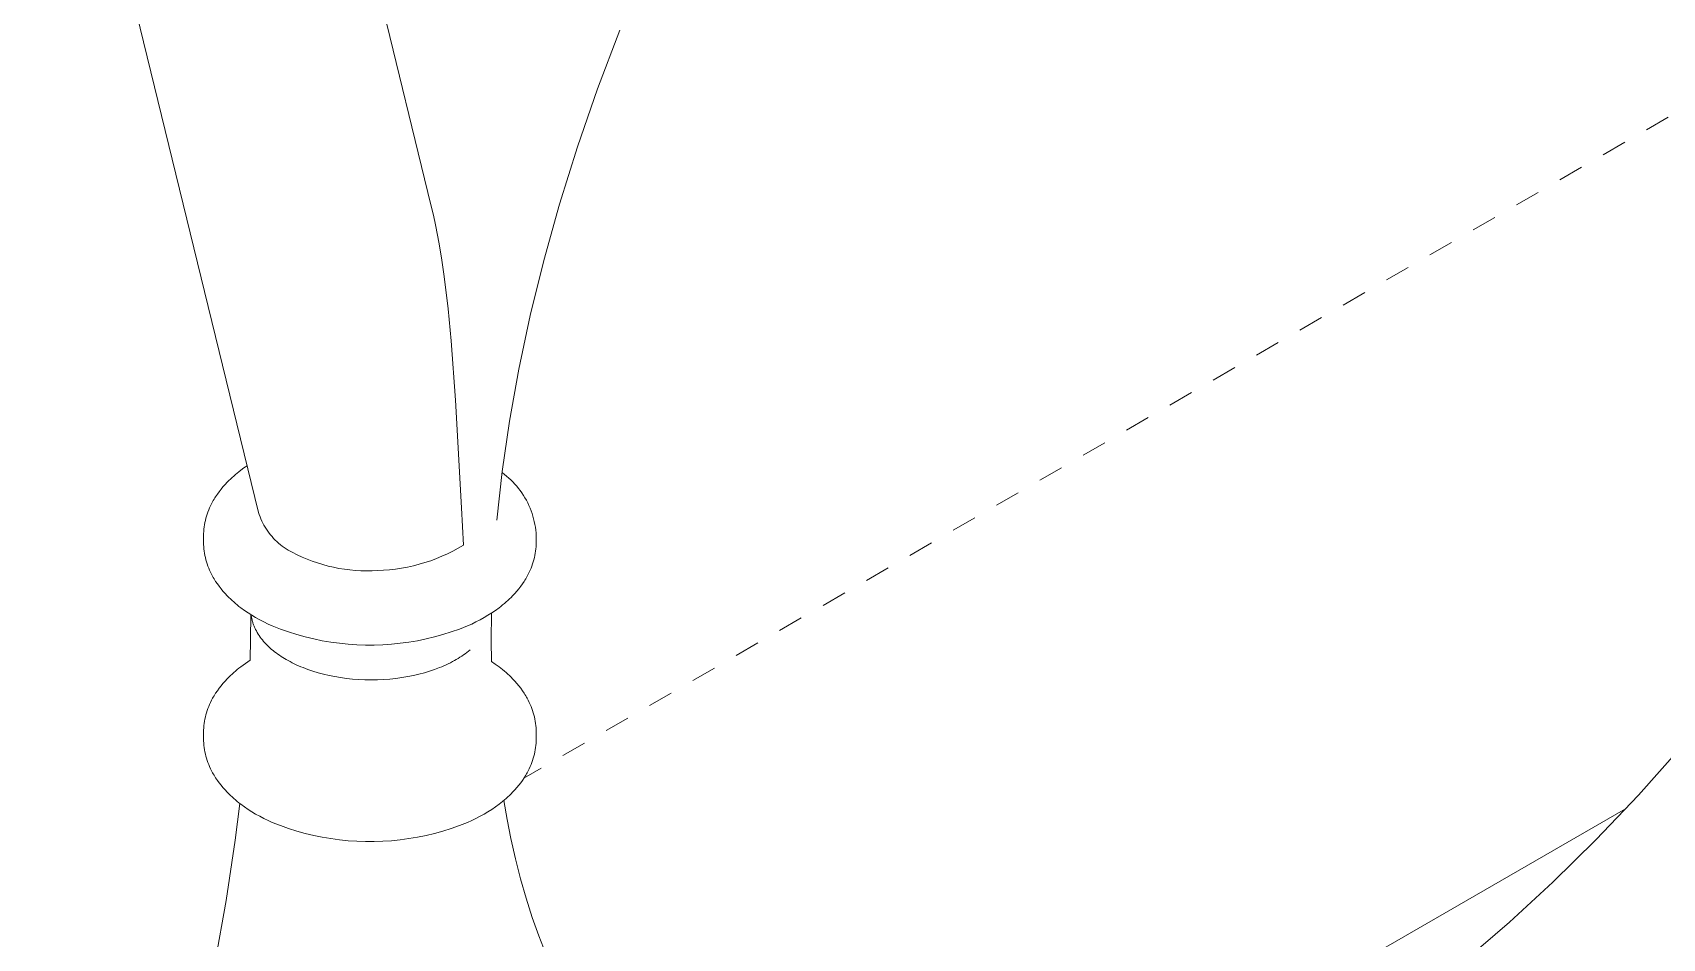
# Model space of a CAD drawing. Header units: inches. Extents: x -9 to 187, y -3 to 135.
# Drawn here: x 169.68 to 176.19, y 38.46 to 42.08 of the extents above; entities that cross this region are included whole.
import ezdxf

# ---------------------------------------------------------------- set-up
doc = ezdxf.new("R2010")
doc.units = ezdxf.units.IN
doc.linetypes.add('HIDDEN', pattern=[1.905, 1.27, -0.635])
doc.layers.add('ZANO_R', color=7, linetype='Continuous', lineweight=0)
doc.layers.add('ZANO_R_przerywana', color=250, linetype='HIDDEN', lineweight=0)

msp = doc.modelspace()

# ---------------------------------------------------------------- linework, layer by layer
at = {"layer": 'ZANO_R'}
for p, q in [((170.63344, 44.0013), (171.27218, 41.38904)), ((170.58303, 40.16017), (169.68027, 43.85213)), ((172.02758, 42.0873), (171.93792, 41.8525)), ((171.93792, 41.8525), (171.85722, 41.62022)), ((171.85722, 41.62022), (171.78548, 41.39131)), ((171.27218, 41.38904), (171.28179, 41.34783)), ((171.78548, 41.39131), (171.72265, 41.16659)), ((171.28179, 41.34783), (171.28999, 41.30938)), ((171.28999, 41.30938), (171.3044, 41.23317)), ((171.3044, 41.23317), (171.31512, 41.16785)), ((171.31512, 41.16785), (171.32461, 41.10235)), ((171.72265, 41.16659), (171.6686, 40.94678)), ((171.32461, 41.10235), (171.34036, 40.9731)), ((171.34036, 40.9731), (171.35283, 40.84611)), ((171.6686, 40.94678), (171.62313, 40.73257)), ((171.35283, 40.84611), (171.37066, 40.60906)), ((171.62313, 40.73257), (171.586, 40.52458)), ((171.37066, 40.60906), (171.39411, 40.17854)), ((171.586, 40.52458), (171.55691, 40.32332)), ((170.49076, 40.3114), (170.4978, 40.31724)), ((170.4978, 40.31724), (170.50499, 40.32299)), ((170.50499, 40.32299), (170.51234, 40.32865)), ((170.51234, 40.32865), (170.52477, 40.33777)), ((170.52477, 40.33777), (170.53746, 40.34653)), ((171.55691, 40.32332), (171.5355, 40.1292)), ((171.55637, 40.3191), (171.56551, 40.31227)), ((170.42569, 40.24302), (170.43321, 40.25273)), ((170.43321, 40.25273), (170.44112, 40.26228)), ((170.44112, 40.26228), (170.44939, 40.27165)), ((170.44939, 40.27165), (170.45802, 40.28084)), ((170.45802, 40.28084), (170.46423, 40.28712)), ((170.46423, 40.28712), (170.47061, 40.29332)), ((170.47061, 40.29332), (170.47717, 40.29944)), ((170.47717, 40.29944), (170.48388, 40.30546)), ((170.48388, 40.30546), (170.49076, 40.3114)), ((171.56551, 40.31227), (171.5744, 40.30514)), ((171.5744, 40.30514), (171.58304, 40.2977)), ((171.58304, 40.2977), (171.59142, 40.28997)), ((171.59142, 40.28997), (171.59953, 40.28195)), ((171.59953, 40.28195), (171.60735, 40.27365)), ((171.60735, 40.27365), (171.61488, 40.26509)), ((171.61488, 40.26509), (171.62211, 40.25628)), ((171.62211, 40.25628), (171.62903, 40.24721)), ((170.38762, 40.17839), (170.39135, 40.18653)), ((170.39135, 40.18653), (170.39533, 40.19459)), ((170.39533, 40.19459), (170.39956, 40.20258)), ((170.39956, 40.20258), (170.40247, 40.20776)), ((170.40247, 40.20776), (170.40548, 40.21291)), ((170.40548, 40.21291), (170.4086, 40.21803)), ((170.4086, 40.21803), (170.41181, 40.2231)), ((170.41181, 40.2231), (170.41855, 40.23314)), ((170.41855, 40.23314), (170.42569, 40.24302)), ((171.62903, 40.24721), (171.63563, 40.23792)), ((171.63563, 40.23792), (171.64191, 40.2284)), ((171.64191, 40.2284), (171.64785, 40.21867)), ((171.64785, 40.21867), (171.65345, 40.20874)), ((171.65345, 40.20874), (171.65871, 40.19862)), ((171.65871, 40.19862), (171.66361, 40.18832)), ((171.66361, 40.18832), (171.66815, 40.17786)), ((170.36888, 40.11957), (170.37075, 40.12816)), ((170.37075, 40.12816), (170.37289, 40.13667)), ((170.37289, 40.13667), (170.37531, 40.14514)), ((170.37531, 40.14514), (170.37799, 40.15355)), ((170.37799, 40.15355), (170.38094, 40.1619)), ((170.38094, 40.1619), (170.38415, 40.17018)), ((170.38415, 40.17018), (170.38762, 40.17839)), ((170.58593, 40.15134), (170.58303, 40.16017)), ((170.58914, 40.14262), (170.58593, 40.15134)), ((170.59266, 40.13401), (170.58914, 40.14262)), ((170.59647, 40.12553), (170.59266, 40.13401)), ((170.60057, 40.11719), (170.59647, 40.12553)), ((171.39411, 40.17854), (171.4018, 40.02905)), ((171.66815, 40.17786), (171.67233, 40.16725)), ((171.67233, 40.16725), (171.67613, 40.1565)), ((171.67613, 40.1565), (171.67956, 40.14563)), ((171.67956, 40.14563), (171.68262, 40.13464)), ((171.68262, 40.13464), (171.68529, 40.12356)), ((171.68529, 40.12356), (171.68757, 40.11239)), ((170.36366, 40.06712), (170.36381, 40.07589)), ((170.36366, 40.04095), (170.36366, 40.06712)), ((170.36381, 40.07589), (170.36425, 40.08468)), ((170.36425, 40.08468), (170.36498, 40.09345)), ((170.36498, 40.09345), (170.366, 40.1022)), ((170.366, 40.1022), (170.3673, 40.11091)), ((170.3673, 40.11091), (170.36888, 40.11957)), ((170.60496, 40.109), (170.60057, 40.11719)), ((170.60963, 40.10096), (170.60496, 40.109)), ((170.61458, 40.09309), (170.60963, 40.10096)), ((170.6198, 40.0854), (170.61458, 40.09309)), ((170.62528, 40.07789), (170.6198, 40.0854)), ((170.63102, 40.07058), (170.62528, 40.07789)), ((170.63701, 40.06348), (170.63102, 40.07058)), ((170.64325, 40.05658), (170.63701, 40.06348)), ((170.64972, 40.04991), (170.64325, 40.05658)), ((171.68757, 40.11239), (171.68947, 40.10115)), ((171.68947, 40.10115), (171.69097, 40.08984)), ((171.69097, 40.08984), (171.69209, 40.0785)), ((171.69209, 40.0785), (171.69281, 40.06712)), ((171.6928, 40.04095), (171.6928, 40.06712)), ((170.36381, 40.03217), (170.36366, 40.04095)), ((170.36425, 40.02339), (170.36381, 40.03217)), ((170.36498, 40.01462), (170.36425, 40.02339)), ((170.36599, 40.00587), (170.36498, 40.01462)), ((170.3673, 39.99716), (170.36599, 40.00587)), ((170.36888, 39.9885), (170.3673, 39.99716)), ((170.65642, 40.04347), (170.64972, 40.04991)), ((170.66334, 40.03726), (170.65642, 40.04347)), ((170.67047, 40.0313), (170.66334, 40.03726)), ((170.6778, 40.02559), (170.67047, 40.0313)), ((170.68533, 40.02014), (170.6778, 40.02559)), ((170.69305, 40.01495), (170.68533, 40.02014)), ((170.70094, 40.01003), (170.69305, 40.01495)), ((170.70899, 40.00539), (170.70094, 40.01003)), ((170.7172, 40.00104), (170.70899, 40.00539)), ((170.73694, 39.9911), (170.7172, 40.00104)), ((170.75701, 39.98185), (170.73694, 39.9911)), ((171.33809, 39.99491), (171.31612, 39.98502)), ((171.35971, 40.00556), (171.33809, 39.99491)), ((171.38096, 40.01694), (171.35971, 40.00556)), ((171.4018, 40.02905), (171.38096, 40.01694)), ((171.68917, 39.99716), (171.68758, 39.9885)), ((171.69047, 40.00587), (171.68917, 39.99716)), ((171.69149, 40.01462), (171.69047, 40.00587)), ((171.69221, 40.02339), (171.69149, 40.01462)), ((171.69265, 40.03217), (171.69221, 40.02339)), ((171.69281, 40.04095), (171.69265, 40.03217)), ((170.37075, 39.97991), (170.36888, 39.9885)), ((170.37289, 39.9714), (170.37075, 39.97991)), ((170.37531, 39.96293), (170.37289, 39.9714)), ((170.37799, 39.95452), (170.37531, 39.96293)), ((170.38094, 39.94617), (170.37799, 39.95452)), ((170.38415, 39.93789), (170.38094, 39.94617)), ((170.38762, 39.92968), (170.38415, 39.93789)), ((170.39135, 39.92154), (170.38762, 39.92968)), ((170.77738, 39.97329), (170.75701, 39.98185)), ((170.79804, 39.96542), (170.77738, 39.97329)), ((170.81895, 39.95827), (170.79804, 39.96542)), ((170.84009, 39.95184), (170.81895, 39.95827)), ((170.86144, 39.94613), (170.84009, 39.95184)), ((170.88297, 39.94115), (170.86144, 39.94613)), ((170.90466, 39.93692), (170.88297, 39.94115)), ((170.92648, 39.93343), (170.90466, 39.93692)), ((170.94841, 39.93068), (170.92648, 39.93343)), ((170.97042, 39.92868), (170.94841, 39.93068)), ((170.99248, 39.92744), (170.97042, 39.92868)), ((171.01458, 39.92696), (170.99248, 39.92744)), ((171.03667, 39.92722), (171.01458, 39.92696)), ((171.05875, 39.92825), (171.03667, 39.92722)), ((171.08283, 39.92934), (171.05875, 39.92825)), ((171.10685, 39.93126), (171.08283, 39.92934)), ((171.1308, 39.934), (171.10685, 39.93126)), ((171.15463, 39.93757), (171.1308, 39.934)), ((171.17833, 39.94195), (171.15463, 39.93757)), ((171.20187, 39.94714), (171.17833, 39.94195)), ((171.22521, 39.95313), (171.20187, 39.94714)), ((171.24834, 39.95993), (171.22521, 39.95313)), ((171.27121, 39.96751), (171.24834, 39.95993)), ((171.29381, 39.97588), (171.27121, 39.96751)), ((171.31612, 39.98502), (171.29381, 39.97588)), ((171.66885, 39.92968), (171.66512, 39.92154)), ((171.67232, 39.93789), (171.66885, 39.92968)), ((171.67553, 39.94617), (171.67232, 39.93789)), ((171.67848, 39.95452), (171.67553, 39.94617)), ((171.68116, 39.96293), (171.67848, 39.95452)), ((171.68357, 39.9714), (171.68116, 39.96293)), ((171.68571, 39.97991), (171.68357, 39.9714)), ((171.68758, 39.9885), (171.68571, 39.97991)), ((170.39533, 39.91348), (170.39135, 39.92154)), ((170.39956, 39.90549), (170.39533, 39.91348)), ((170.40247, 39.90031), (170.39956, 39.90549)), ((170.40548, 39.89516), (170.40247, 39.90031)), ((170.4086, 39.89004), (170.40548, 39.89516)), ((170.41181, 39.88497), (170.4086, 39.89004)), ((170.41855, 39.87493), (170.41181, 39.88497)), ((170.42569, 39.86505), (170.41855, 39.87493)), ((170.43321, 39.85534), (170.42569, 39.86505)), ((171.63077, 39.86505), (171.62325, 39.85534)), ((171.63791, 39.87493), (171.63077, 39.86505)), ((171.64465, 39.88497), (171.63791, 39.87493)), ((171.64787, 39.89004), (171.64465, 39.88497)), ((171.65098, 39.89516), (171.64787, 39.89004)), ((171.654, 39.90031), (171.65098, 39.89516)), ((171.6569, 39.90549), (171.654, 39.90031)), ((171.66114, 39.91348), (171.6569, 39.90549)), ((171.66512, 39.92154), (171.66114, 39.91348)), ((170.44112, 39.84579), (170.43321, 39.85534)), ((170.44939, 39.83642), (170.44112, 39.84579)), ((170.45802, 39.82723), (170.44939, 39.83642)), ((170.46423, 39.82094), (170.45802, 39.82723)), ((170.47061, 39.81474), (170.46423, 39.82094)), ((170.47717, 39.80863), (170.47061, 39.81474)), ((170.48388, 39.80261), (170.47717, 39.80863)), ((170.49076, 39.79667), (170.48388, 39.80261)), ((170.4978, 39.79083), (170.49076, 39.79667)), ((171.5657, 39.79667), (171.55867, 39.79083)), ((171.57258, 39.80261), (171.5657, 39.79667)), ((171.5793, 39.80863), (171.57258, 39.80261)), ((171.58585, 39.81475), (171.5793, 39.80863)), ((171.59223, 39.82094), (171.58585, 39.81475)), ((171.59845, 39.82723), (171.59223, 39.82094)), ((171.60708, 39.83642), (171.59845, 39.82723)), ((171.61535, 39.84579), (171.60708, 39.83642)), ((171.62325, 39.85534), (171.61535, 39.84579)), ((170.505, 39.78508), (170.4978, 39.79083)), ((170.51234, 39.77942), (170.505, 39.78508)), ((170.52669, 39.76896), (170.51234, 39.77942)), ((170.54136, 39.75894), (170.52669, 39.76896)), ((170.55633, 39.74939), (170.54136, 39.75894)), ((170.55172, 39.65354), (170.55248, 39.7518)), ((170.5538, 39.75097), (170.5542, 39.74767)), ((170.5542, 39.74767), (170.55468, 39.74438)), ((170.55468, 39.74438), (170.55522, 39.74109)), ((170.55522, 39.74109), (170.55582, 39.73781)), ((170.55582, 39.73781), (170.5565, 39.73453)), ((170.57158, 39.7403), (170.55633, 39.74939)), ((170.5565, 39.73453), (170.55724, 39.73126)), ((170.55724, 39.73126), (170.55805, 39.728)), ((170.58782, 39.73125), (170.57158, 39.7403)), ((170.6043, 39.72264), (170.58782, 39.73125)), ((171.46864, 39.73125), (171.45216, 39.72264)), ((171.48488, 39.7403), (171.46864, 39.73125)), ((171.50014, 39.74939), (171.48488, 39.7403)), ((171.51511, 39.75894), (171.50014, 39.74939)), ((171.5141, 39.75828), (171.51309, 39.64825)), ((171.52978, 39.76896), (171.51511, 39.75894)), ((171.54412, 39.77942), (171.52978, 39.76896)), ((171.55147, 39.78508), (171.54412, 39.77942)), ((171.55867, 39.79083), (171.55147, 39.78508)), ((170.55805, 39.728), (170.55892, 39.72475)), ((170.55892, 39.72475), (170.55986, 39.7215)), ((170.55986, 39.7215), (170.56087, 39.71827)), ((170.56087, 39.71827), (170.56194, 39.71505)), ((170.56194, 39.71505), (170.56308, 39.71184)), ((170.56308, 39.71184), (170.56427, 39.70864)), ((170.56427, 39.70864), (170.56554, 39.70545)), ((170.56554, 39.70545), (170.56686, 39.70228)), ((170.56686, 39.70228), (170.56825, 39.69912)), ((170.56825, 39.69912), (170.5697, 39.69597)), ((170.5697, 39.69597), (170.57121, 39.69284)), ((170.57121, 39.69284), (170.57442, 39.68662)), ((170.57442, 39.68662), (170.57786, 39.68048)), ((170.57786, 39.68048), (170.58154, 39.6744)), ((170.58154, 39.6744), (170.58544, 39.6684)), ((170.58544, 39.6684), (170.58957, 39.66248)), ((170.62101, 39.71448), (170.6043, 39.72264)), ((170.63793, 39.70678), (170.62101, 39.71448)), ((170.67037, 39.69417), (170.63793, 39.70678)), ((170.70321, 39.68266), (170.67037, 39.69417)), ((170.73643, 39.67226), (170.70321, 39.68266)), ((170.76997, 39.66299), (170.73643, 39.67226)), ((171.32004, 39.67226), (171.28649, 39.66299)), ((171.35325, 39.68266), (171.32004, 39.67226)), ((171.3861, 39.69417), (171.35325, 39.68266)), ((171.41854, 39.70678), (171.3861, 39.69417)), ((171.43546, 39.71448), (171.41854, 39.70678)), ((171.45216, 39.72264), (171.43546, 39.71448)), ((170.54963, 39.56956), (170.55172, 39.65354)), ((170.58957, 39.66248), (170.5939, 39.65664)), ((170.5939, 39.65664), (170.59845, 39.65088)), ((170.59845, 39.65088), (170.6032, 39.64522)), ((170.6032, 39.64522), (170.60814, 39.63965)), ((170.60814, 39.63965), (170.61327, 39.63418)), ((170.61327, 39.63418), (170.61858, 39.6288)), ((170.61858, 39.6288), (170.62406, 39.62353)), ((170.62406, 39.62353), (170.6297, 39.61836)), ((170.6297, 39.61836), (170.63551, 39.61329)), ((170.63551, 39.61329), (170.64146, 39.60834)), ((170.64146, 39.60834), (170.64755, 39.60349)), ((170.64755, 39.60349), (170.65378, 39.59875)), ((170.80381, 39.65486), (170.76997, 39.66299)), ((170.8379, 39.64787), (170.80381, 39.65486)), ((170.87221, 39.64203), (170.8379, 39.64787)), ((170.9067, 39.63735), (170.87221, 39.64203)), ((170.94132, 39.63384), (170.9067, 39.63735)), ((170.97605, 39.63149), (170.94132, 39.63384)), ((171.01083, 39.63032), (170.97605, 39.63149)), ((171.04563, 39.63032), (171.01083, 39.63032)), ((171.08042, 39.63149), (171.04563, 39.63032)), ((171.11514, 39.63384), (171.08042, 39.63149)), ((171.14977, 39.63735), (171.11514, 39.63384)), ((171.18425, 39.64203), (171.14977, 39.63735)), ((171.21856, 39.64787), (171.18425, 39.64203)), ((171.25266, 39.65486), (171.21856, 39.64787)), ((171.28649, 39.66299), (171.25266, 39.65486)), ((171.40934, 39.59598), (171.41615, 39.60104)), ((171.41615, 39.60104), (171.42281, 39.60622)), ((171.42281, 39.60622), (171.42931, 39.61153)), ((171.51309, 39.64825), (171.51394, 39.56498)), ((170.4978, 39.53233), (170.50499, 39.53808)), ((170.50499, 39.53808), (170.51234, 39.54374)), ((170.51234, 39.54374), (170.52146, 39.55048)), ((170.52146, 39.55048), (170.53072, 39.55703)), ((170.53072, 39.55703), (170.54011, 39.5634)), ((170.54011, 39.5634), (170.54963, 39.56956)), ((170.65378, 39.59875), (170.66014, 39.59413)), ((170.66014, 39.59413), (170.66662, 39.58961)), ((170.66662, 39.58961), (170.67321, 39.58521)), ((170.67321, 39.58521), (170.6799, 39.58093)), ((170.6799, 39.58093), (170.68669, 39.57676)), ((170.68669, 39.57676), (170.69357, 39.57271)), ((170.69357, 39.57271), (170.7012, 39.5684)), ((170.7012, 39.5684), (170.70906, 39.56415)), ((170.70906, 39.56415), (170.71716, 39.55997)), ((170.71716, 39.55997), (170.72549, 39.55587)), ((170.72549, 39.55587), (170.73405, 39.55184)), ((170.73405, 39.55184), (170.74284, 39.54789)), ((170.74284, 39.54789), (170.75185, 39.54404)), ((170.75185, 39.54404), (170.76109, 39.54028)), ((170.76109, 39.54028), (170.78023, 39.53306)), ((171.28667, 39.53306), (171.3058, 39.54028)), ((171.3058, 39.54028), (171.31504, 39.54404)), ((171.31504, 39.54404), (171.32406, 39.54789)), ((171.32406, 39.54789), (171.33285, 39.55184)), ((171.33285, 39.55184), (171.34141, 39.55587)), ((171.34141, 39.55587), (171.34974, 39.55998)), ((171.34974, 39.55998), (171.35783, 39.56415)), ((171.35783, 39.56415), (171.3657, 39.5684)), ((171.3657, 39.5684), (171.37332, 39.57271)), ((171.37332, 39.57271), (171.38076, 39.57709)), ((171.38076, 39.57709), (171.38808, 39.58162)), ((171.38808, 39.58162), (171.3953, 39.58627)), ((171.3953, 39.58627), (171.40238, 39.59106)), ((171.40238, 39.59106), (171.40934, 39.59598)), ((171.51394, 39.56498), (171.52921, 39.55461)), ((171.52921, 39.55461), (171.54412, 39.54374)), ((171.54412, 39.54374), (171.55147, 39.53808)), ((171.55147, 39.53808), (171.55867, 39.53233)), ((170.43321, 39.46782), (170.44112, 39.47737)), ((170.44112, 39.47737), (170.44939, 39.48674)), ((170.44939, 39.48674), (170.45802, 39.49593)), ((170.45802, 39.49593), (170.46423, 39.50222)), ((170.46423, 39.50222), (170.47061, 39.50841)), ((170.47061, 39.50841), (170.47717, 39.51453)), ((170.47717, 39.51453), (170.48388, 39.52055)), ((170.48388, 39.52055), (170.49076, 39.52649)), ((170.49076, 39.52649), (170.4978, 39.53233)), ((170.78023, 39.53306), (170.80021, 39.52629)), ((170.80021, 39.52629), (170.821, 39.52)), ((170.821, 39.52), (170.84254, 39.51425)), ((170.84254, 39.51425), (170.86478, 39.50907)), ((170.86478, 39.50907), (170.88764, 39.5045)), ((170.88764, 39.5045), (170.91106, 39.50057)), ((170.91106, 39.50057), (170.93496, 39.49731)), ((170.93496, 39.49731), (170.95924, 39.49475)), ((170.95924, 39.49475), (170.98381, 39.49291)), ((170.98381, 39.49291), (171.00858, 39.4918)), ((171.00858, 39.4918), (171.03345, 39.49143)), ((171.03345, 39.49143), (171.05832, 39.4918)), ((171.05832, 39.4918), (171.08309, 39.49291)), ((171.08309, 39.49291), (171.10766, 39.49475)), ((171.10766, 39.49475), (171.13194, 39.49732)), ((171.13194, 39.49732), (171.15583, 39.50057)), ((171.15583, 39.50057), (171.17925, 39.5045)), ((171.17925, 39.5045), (171.20212, 39.50907)), ((171.20212, 39.50907), (171.22435, 39.51425)), ((171.22435, 39.51425), (171.2459, 39.52001)), ((171.2459, 39.52001), (171.26668, 39.52629)), ((171.26668, 39.52629), (171.28667, 39.53306)), ((171.55867, 39.53233), (171.5657, 39.52649)), ((171.5657, 39.52649), (171.57258, 39.52055)), ((171.57258, 39.52055), (171.5793, 39.51453)), ((171.5793, 39.51453), (171.58585, 39.50841)), ((171.58585, 39.50841), (171.59223, 39.50222)), ((171.59223, 39.50222), (171.59844, 39.49593)), ((171.59844, 39.49593), (171.60708, 39.48674)), ((171.60708, 39.48674), (171.61535, 39.47737)), ((171.61535, 39.47737), (171.62325, 39.46782)), ((170.39135, 39.40162), (170.39533, 39.40968)), ((170.39533, 39.40968), (170.39956, 39.41767)), ((170.39956, 39.41767), (170.40247, 39.42285)), ((170.40247, 39.42285), (170.40548, 39.428)), ((170.40548, 39.428), (170.4086, 39.43312)), ((170.4086, 39.43312), (170.41181, 39.43819)), ((170.41181, 39.43819), (170.41855, 39.44823)), ((170.41855, 39.44823), (170.42569, 39.45811)), ((170.42569, 39.45811), (170.43321, 39.46782)), ((171.62325, 39.46782), (171.63078, 39.45811)), ((171.63078, 39.45811), (171.63791, 39.44823)), ((171.63791, 39.44823), (171.64465, 39.43819)), ((171.64465, 39.43819), (171.64787, 39.43312)), ((171.64787, 39.43312), (171.65099, 39.428)), ((171.65099, 39.428), (171.654, 39.42285)), ((171.654, 39.42285), (171.6569, 39.41767)), ((171.6569, 39.41767), (171.66114, 39.40968)), ((171.66114, 39.40968), (171.66512, 39.40162)), ((170.36888, 39.33466), (170.37075, 39.34325)), ((170.37075, 39.34325), (170.37289, 39.35176)), ((170.37289, 39.35176), (170.37531, 39.36023)), ((170.37531, 39.36023), (170.37799, 39.36864)), ((170.37799, 39.36864), (170.38094, 39.37699)), ((170.38094, 39.37699), (170.38415, 39.38527)), ((170.38415, 39.38527), (170.38762, 39.39348)), ((170.38762, 39.39348), (170.39135, 39.40162)), ((171.66512, 39.40162), (171.66885, 39.39348)), ((171.66885, 39.39348), (171.67232, 39.38527)), ((171.67232, 39.38527), (171.67553, 39.37699)), ((171.67553, 39.37699), (171.67848, 39.36864)), ((171.67848, 39.36864), (171.68116, 39.36023)), ((171.68116, 39.36023), (171.68357, 39.35176)), ((171.68357, 39.35176), (171.68571, 39.34325)), ((171.68571, 39.34325), (171.68758, 39.33466)), ((170.36366, 39.28221), (170.36381, 39.29098)), ((170.36366, 39.25604), (170.36366, 39.28221)), ((170.36381, 39.29098), (170.36425, 39.29977)), ((170.36425, 39.29977), (170.36498, 39.30854)), ((170.36498, 39.30854), (170.366, 39.31729)), ((170.366, 39.31729), (170.3673, 39.326)), ((170.3673, 39.326), (170.36888, 39.33466)), ((171.68758, 39.33466), (171.68917, 39.326)), ((171.68917, 39.326), (171.69047, 39.31729)), ((171.69047, 39.31729), (171.69149, 39.30854)), ((171.69149, 39.30854), (171.69221, 39.29977)), ((171.69221, 39.29977), (171.69265, 39.29098)), ((171.69265, 39.29098), (171.69281, 39.28221)), ((171.6928, 39.25604), (171.6928, 39.28221)), ((170.36381, 39.24727), (170.36366, 39.25604)), ((170.36425, 39.23848), (170.36381, 39.24727)), ((170.36498, 39.22971), (170.36425, 39.23848)), ((170.36599, 39.22096), (170.36498, 39.22971)), ((170.3673, 39.21225), (170.36599, 39.22096)), ((170.36888, 39.20359), (170.3673, 39.21225)), ((171.68917, 39.21225), (171.68758, 39.20359)), ((171.69047, 39.22096), (171.68917, 39.21225)), ((171.69149, 39.22971), (171.69047, 39.22096)), ((171.69221, 39.23848), (171.69149, 39.22971)), ((171.69265, 39.24727), (171.69221, 39.23848)), ((171.69281, 39.25604), (171.69265, 39.24727)), ((176.09739, 39.03137), (176.26556, 39.22003)), ((170.37075, 39.195), (170.36888, 39.20359)), ((170.37289, 39.18649), (170.37075, 39.195)), ((170.37531, 39.17802), (170.37289, 39.18649)), ((170.37799, 39.16961), (170.37531, 39.17802)), ((170.38094, 39.16126), (170.37799, 39.16961)), ((170.38415, 39.15298), (170.38094, 39.16126)), ((170.38762, 39.14477), (170.38415, 39.15298)), ((170.39135, 39.13663), (170.38762, 39.14477)), ((171.66885, 39.14477), (171.66512, 39.13663)), ((171.67232, 39.15298), (171.66885, 39.14477)), ((171.67553, 39.16126), (171.67232, 39.15298)), ((171.67848, 39.16961), (171.67553, 39.16126)), ((171.68116, 39.17802), (171.67848, 39.16961)), ((171.68357, 39.18649), (171.68116, 39.17802)), ((171.68571, 39.195), (171.68357, 39.18649)), ((171.68758, 39.20359), (171.68571, 39.195)), ((170.39533, 39.12857), (170.39135, 39.13663)), ((170.39956, 39.12058), (170.39533, 39.12857)), ((170.40247, 39.1154), (170.39956, 39.12058)), ((170.40548, 39.11025), (170.40247, 39.1154)), ((170.4086, 39.10513), (170.40548, 39.11025)), ((170.41181, 39.10006), (170.4086, 39.10513)), ((170.41855, 39.09002), (170.41181, 39.10006)), ((170.42569, 39.08014), (170.41855, 39.09002)), ((170.43321, 39.07043), (170.42569, 39.08014)), ((171.63077, 39.08014), (171.62325, 39.07043)), ((171.63791, 39.09002), (171.63077, 39.08014)), ((171.64465, 39.10006), (171.63791, 39.09002)), ((171.64787, 39.10513), (171.64465, 39.10006)), ((171.65098, 39.11025), (171.64787, 39.10513)), ((171.654, 39.1154), (171.65098, 39.11025)), ((171.6569, 39.12058), (171.654, 39.1154)), ((171.66114, 39.12857), (171.6569, 39.12058)), ((171.66512, 39.13663), (171.66114, 39.12857)), ((170.44112, 39.06088), (170.43321, 39.07043)), ((170.44939, 39.05151), (170.44112, 39.06088)), ((170.45802, 39.04232), (170.44939, 39.05151)), ((170.46423, 39.03603), (170.45802, 39.04232)), ((170.47061, 39.02984), (170.46423, 39.03603)), ((170.47717, 39.02372), (170.47061, 39.02984)), ((170.48388, 39.0177), (170.47717, 39.02372)), ((170.49076, 39.01176), (170.48388, 39.0177)), ((171.57258, 39.0177), (171.5657, 39.01176)), ((171.5793, 39.02372), (171.57258, 39.0177)), ((171.58585, 39.02984), (171.5793, 39.02372)), ((171.59223, 39.03604), (171.58585, 39.02984)), ((171.59845, 39.04232), (171.59223, 39.03604)), ((171.60708, 39.05151), (171.59845, 39.04232)), ((171.61535, 39.06088), (171.60708, 39.05151)), ((171.62325, 39.07043), (171.61535, 39.06088)), ((175.92694, 38.85211), (176.09739, 39.03137)), ((170.48969, 38.85079), (170.50779, 38.99799)), ((170.4978, 39.00592), (170.49076, 39.01176)), ((170.505, 39.00017), (170.4978, 39.00592)), ((170.51234, 38.99451), (170.505, 39.00017)), ((170.52669, 38.98405), (170.51234, 38.99451)), ((170.54136, 38.97404), (170.52669, 38.98405)), ((170.55633, 38.96448), (170.54136, 38.97404)), ((170.57158, 38.95539), (170.55633, 38.96448)), ((170.58782, 38.94634), (170.57158, 38.95539)), ((171.48488, 38.95539), (171.46864, 38.94634)), ((171.50014, 38.96448), (171.48488, 38.95539)), ((171.51511, 38.97403), (171.50014, 38.96448)), ((171.52978, 38.98405), (171.51511, 38.97403)), ((171.54412, 38.99451), (171.52978, 38.98405)), ((171.55147, 39.00017), (171.54412, 38.99451)), ((171.55867, 39.00592), (171.55147, 39.00017)), ((171.5657, 39.01176), (171.55867, 39.00592)), ((171.56292, 39.00942), (171.5762, 38.93365)), ((175.08854, 38.42332), (176.04606, 38.97615)), ((170.6043, 38.93773), (170.58782, 38.94634)), ((170.62101, 38.92957), (170.6043, 38.93773)), ((170.63793, 38.92187), (170.62101, 38.92957)), ((170.67037, 38.90926), (170.63793, 38.92187)), ((170.70321, 38.89775), (170.67037, 38.90926)), ((170.73643, 38.88735), (170.70321, 38.89775)), ((170.76997, 38.87808), (170.73643, 38.88735)), ((171.32004, 38.88735), (171.28649, 38.87808)), ((171.35325, 38.89775), (171.32004, 38.88735)), ((171.3861, 38.90926), (171.35325, 38.89775)), ((171.41854, 38.92187), (171.3861, 38.90926)), ((171.43546, 38.92957), (171.41854, 38.92187)), ((171.45216, 38.93773), (171.43546, 38.92957)), ((171.46864, 38.94634), (171.45216, 38.93773)), ((171.5762, 38.93365), (171.59124, 38.8582)), ((170.4539, 38.6095), (170.48969, 38.85079)), ((170.80381, 38.86995), (170.76997, 38.87808)), ((170.8379, 38.86296), (170.80381, 38.86995)), ((170.87221, 38.85712), (170.8379, 38.86296)), ((170.9067, 38.85244), (170.87221, 38.85712)), ((170.94132, 38.84893), (170.9067, 38.85244)), ((170.97605, 38.84659), (170.94132, 38.84893)), ((171.01083, 38.84541), (170.97605, 38.84659)), ((171.04563, 38.84541), (171.01083, 38.84541)), ((171.08042, 38.84659), (171.04563, 38.84541)), ((171.11514, 38.84893), (171.08042, 38.84659)), ((171.14977, 38.85244), (171.11514, 38.84893)), ((171.18425, 38.85712), (171.14977, 38.85244)), ((171.21856, 38.86296), (171.18425, 38.85712)), ((171.25266, 38.86995), (171.21856, 38.86296)), ((171.28649, 38.87808), (171.25266, 38.86995)), ((171.59124, 38.8582), (171.6096, 38.77702)), ((175.75499, 38.68278), (175.92694, 38.85211)), ((171.6096, 38.77702), (171.6302, 38.69638)), ((171.6302, 38.69638), (171.65237, 38.61895)), ((175.58233, 38.5238), (175.75499, 38.68278)), ((170.41011, 38.36483), (170.4539, 38.6095)), ((171.65237, 38.61895), (171.67683, 38.54221)), ((171.67683, 38.54221), (171.7027, 38.46892)), ((175.40977, 38.37552), (175.58233, 38.5238)), ((171.7027, 38.46892), (171.73087, 38.3965))]:
    msp.add_line(p, q, dxfattribs=at)
at = {"layer": 'ZANO_R_przerywana', "ltscale": 0.05}
msp.add_line((178.12162, 42.83879), (171.64387, 39.09886), dxfattribs=at)

doc.saveas('drawing.dxf')
